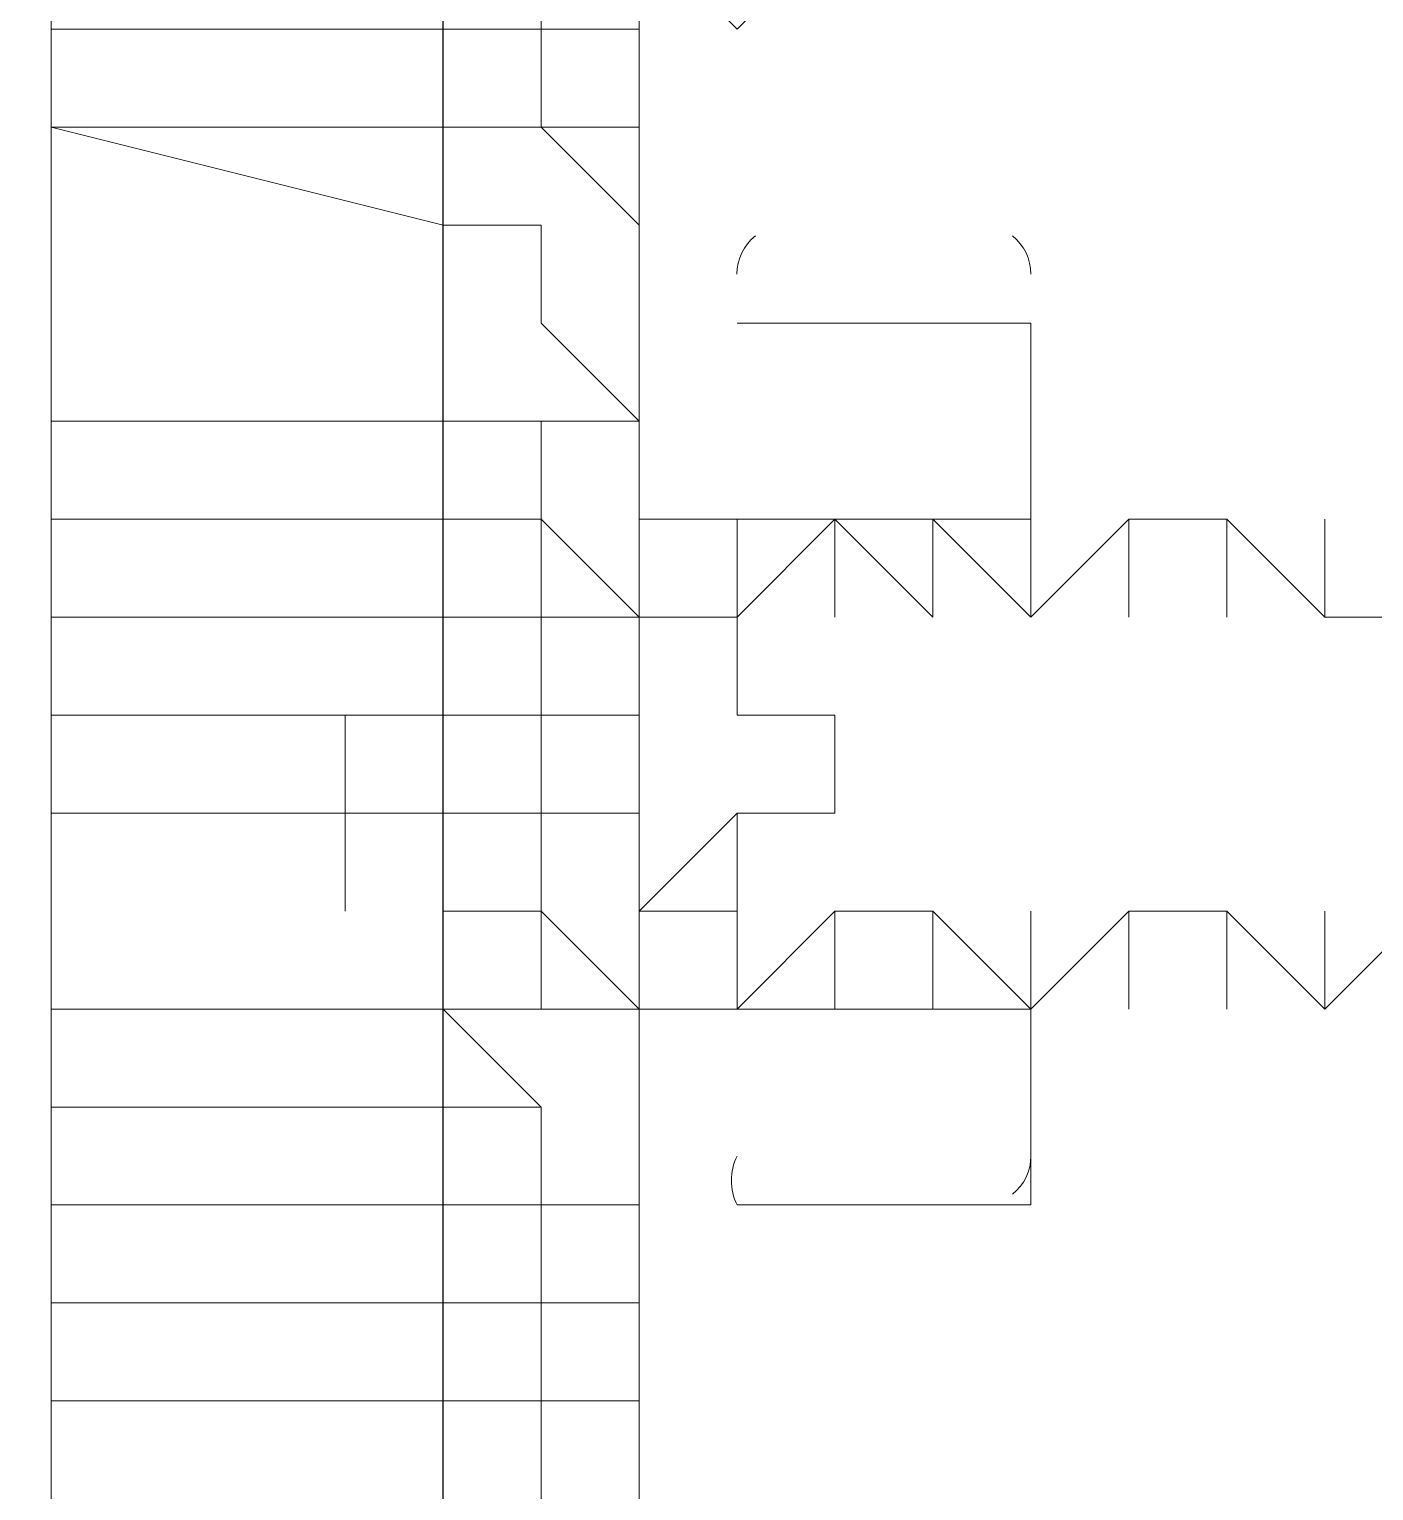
# Model space of a CAD drawing. Header units: millimetres. Extents: x 42 to 552, y 43 to 535.
# Drawn here: x 474.88103 to 474.89859, y 495.7804 to 495.79949 of the extents above; entities that cross this region are included whole.
import ezdxf

# ---------------------------------------------------------------- set-up
doc = ezdxf.new("R2010")
doc.units = ezdxf.units.MM
doc.header["$LTSCALE"] = 0.75
doc.header["$MEASUREMENT"] = 0
doc.layers.add('PDF_0', color=7, linetype='Continuous')
doc.layers.add('PDF_POSTE', color=7, linetype='Continuous')

msp = doc.modelspace()

# ---------------------------------------------------------------- linework, layer by layer
at = {"layer": 'PDF_0', "lineweight": 18}
for points in [[(474.8864321302417, 496.2409830144371), (474.8864321302417, 495.7918111242337), (474.8877118222363, 495.7918111242337), (474.8877118222363, 495.7930908162285), (474.8889915142313, 495.7918111242337), (474.8889915142313, 495.7930908162285), (474.8889915142313, 495.7918111242337), (474.8902712062263, 495.7918111242337), (474.8902712062263, 495.7930908162285), (474.8902712062263, 495.7918111242337), (474.8915508982209, 495.7930908162285), (474.8915508982209, 495.7918111242337), (474.8915508982209, 495.7930908162285), (474.8928305902159, 495.7918111242337), (474.8928305902159, 495.7930908162285), (474.8941102822109, 495.7918111242337), (474.8941102822109, 495.7930908162285), (474.8941102822109, 495.7918111242337), (474.8953899742055, 495.7930908162285), (474.8953899742055, 495.7918111242337), (474.8953899742055, 495.7930908162285), (474.8966696662005, 495.7930908162285), (474.8966696662005, 495.7918111242337), (474.8966696662005, 495.7930908162285), (474.8979493581955, 495.7918111242337), (474.8979493581955, 495.7930908162285), (474.8979493581955, 495.7918111242337), (474.8992290501906, 495.7918111242337)], [(474.8813133622621, 495.7982095842082), (474.8864321302417, 495.7982095842082), (474.8813133622621, 495.7982095842082), (474.8813133622621, 495.7943705082236), (474.8864321302417, 495.7943705082236)], [(474.8889915142313, 495.7918111242337), (474.8889915142313, 495.7930908162285), (474.8941102822109, 495.7930908162285), (474.8941102822109, 495.7956502002183), (474.8902712062263, 495.7956502002183)], [(474.8889915142313, 495.7930908162285), (474.8889915142313, 495.7956502002183)], [(474.8889915142313, 495.7930908162285), (474.8889915142313, 495.7930908162285)], [(474.8889915142313, 495.7930908162285), (474.8889915142313, 495.7930908162285)], [(474.8915508982209, 495.7930908162285), (474.8915508982209, 495.7930908162285)], [(474.8915508982209, 495.7930908162285), (474.8915508982209, 495.7930908162285)], [(474.8928305902159, 495.7930908162285), (474.8928305902159, 495.7930908162285)], [(474.8941102822109, 495.7930908162285), (474.8941102822109, 495.7930908162285)], [(474.8941102822109, 495.7930908162285), (474.8941102822109, 495.7930908162285)], [(474.8953899742055, 495.7930908162285), (474.8953899742055, 495.7930908162285)], [(474.8966696662005, 495.7930908162285), (474.8966696662005, 495.7930908162285)], [(474.8966696662005, 495.7930908162285), (474.8966696662005, 495.7930908162285)], [(474.8979493581955, 495.7930908162285), (474.8979493581955, 495.7930908162285)], [(474.8877118222363, 495.7918111242337), (474.8877118222363, 495.7918111242337)], [(474.8915508982209, 495.7918111242337), (474.8915508982209, 495.7918111242337)], [(474.8928305902159, 495.7918111242337), (474.8928305902159, 495.7918111242337)], [(474.8941102822109, 495.7918111242337), (474.8941102822109, 495.7918111242337)], [(474.8941102822109, 495.7918111242337), (474.8941102822109, 495.7918111242337)], [(474.8953899742055, 495.7918111242337), (474.8953899742055, 495.7918111242337)], [(474.8966696662005, 495.7918111242337), (474.8966696662005, 495.7918111242337)], [(474.8979493581955, 495.7918111242337), (474.8979493581955, 495.7918111242337)], [(474.8979493581955, 495.7918111242337), (474.8979493581955, 495.7918111242337)], [(474.8864321302417, 495.7905314322389), (474.8813133622621, 495.7905314322389), (474.8813133622621, 495.7866923562541), (474.8864321302417, 495.7866923562541)], [(474.8851524382467, 495.7879720482491), (474.8851524382467, 495.7905314322389)], [(474.8864321302417, 495.7905314322389), (474.8864321302417, 495.7905314322389)], [(474.8813133622621, 495.7892517402439), (474.8864321302417, 495.7892517402439)], [(474.8889915142313, 495.7841329722645), (474.8889915142313, 495.7866923562541), (474.8889915142313, 495.7879720482491), (474.8902712062263, 495.7892517402439), (474.8902712062263, 495.7879720482491), (474.8902712062263, 495.7866923562541)], [(474.8992290501906, 495.7879720482491), (474.8979493581955, 495.7866923562541), (474.8979493581955, 495.7879720482491), (474.8979493581955, 495.7866923562541), (474.8966696662005, 495.7879720482491), (474.8966696662005, 495.7866923562541), (474.8966696662005, 495.7879720482491), (474.8953899742055, 495.7879720482491), (474.8953899742055, 495.7866923562541), (474.8953899742055, 495.7879720482491), (474.8941102822109, 495.7866923562541), (474.8941102822109, 495.7879720482491), (474.8941102822109, 495.7866923562541), (474.8928305902159, 495.7879720482491), (474.8928305902159, 495.7866923562541), (474.8928305902159, 495.7879720482491), (474.8915508982209, 495.7879720482491), (474.8915508982209, 495.7866923562541), (474.8915508982209, 495.7879720482491), (474.8902712062263, 495.7866923562541), (474.8902712062263, 495.7879720482491), (474.8902712062263, 495.7866923562541), (474.8889915142313, 495.7866923562541), (474.8889915142313, 495.7879720482491), (474.8889915142313, 495.7866923562541), (474.8877118222363, 495.7879720482491), (474.8877118222363, 495.7866923562541), (474.8877118222363, 495.7879720482491), (474.8864321302417, 495.7879720482491), (474.8864321302417, 495.7508609803975)], [(474.8877118222363, 495.7879720482491), (474.8877118222363, 495.7879720482491)], [(474.8877118222363, 495.7879720482491), (474.8877118222363, 495.7879720482491)], [(474.8889915142313, 495.7879720482491), (474.8889915142313, 495.7879720482491)], [(474.8941102822109, 495.7879720482491), (474.8941102822109, 495.7866923562541), (474.8889915142313, 495.7866923562541)], [(474.8889915142313, 495.7879720482491), (474.8889915142313, 495.7879720482491)], [(474.8889915142313, 495.7879720482491), (474.8889915142313, 495.7879720482491)], [(474.8902712062263, 495.7879720482491), (474.8902712062263, 495.7879720482491)], [(474.8928305902159, 495.7879720482491), (474.8915508982209, 495.7879720482491)], [(474.8915508982209, 495.7879720482491), (474.8915508982209, 495.7879720482491)], [(474.8928305902159, 495.7879720482491), (474.8928305902159, 495.7879720482491)], [(474.8941102822109, 495.7879720482491), (474.8941102822109, 495.7879720482491)], [(474.8953899742055, 495.7879720482491), (474.8953899742055, 495.7879720482491)], [(474.8966696662005, 495.7879720482491), (474.8966696662005, 495.7879720482491)], [(474.8966696662005, 495.7879720482491), (474.8966696662005, 495.7879720482491)], [(474.8979493581955, 495.7879720482491), (474.8979493581955, 495.7879720482491)], [(474.8877118222363, 495.7866923562541), (474.8877118222363, 495.7866923562541)], [(474.8877118222363, 495.7866923562541), (474.8877118222363, 495.7866923562541)], [(474.8889915142313, 495.7866923562541), (474.8889915142313, 495.7866923562541)], [(474.8889915142313, 495.7866923562541), (474.8889915142313, 495.7866923562541)], [(474.8889915142313, 495.7866923562541), (474.8889915142313, 495.7866923562541)], [(474.8889915142313, 495.7866923562541), (474.8889915142313, 495.7866923562541)], [(474.8902712062263, 495.7866923562541), (474.8902712062263, 495.7866923562541)], [(474.8915508982209, 495.7866923562541), (474.8915508982209, 495.7866923562541)], [(474.8928305902159, 495.7866923562541), (474.8928305902159, 495.7866923562541)], [(474.8941102822109, 495.7866923562541), (474.8941102822109, 495.7866923562541)], [(474.8941102822109, 495.7866923562541), (474.8941102822109, 495.7866923562541)], [(474.8941102822109, 495.7866923562541), (474.8941102822109, 495.7866923562541)], [(474.8953899742055, 495.7866923562541), (474.8953899742055, 495.7866923562541)], [(474.8966696662005, 495.7866923562541), (474.8966696662005, 495.7866923562541)], [(474.8979493581955, 495.7866923562541), (474.8979493581955, 495.7866923562541)], [(474.8979493581955, 495.7866923562541), (474.8979493581955, 495.7866923562541)], [(474.8902712062263, 495.7841329722645), (474.8902712062263, 495.7841329722645)], [(474.8941102822109, 495.7841329722645), (474.8941102822109, 495.7841329722645)], [(474.8864321302417, 495.7828532802695), (474.8813133622621, 495.7828532802695), (474.8813133622621, 495.7790142042849), (474.8864321302417, 495.7777345122901)], [(474.8813133622621, 495.7815735882747), (474.8864321302417, 495.7815735882747)]]:
    msp.add_lwpolyline(points, dxfattribs=at)
at = {"layer": 'PDF_0', "lineweight": 0}
for points in [[(474.8889915142313, 495.9453741636195), (474.8889915142313, 495.7534203643874), (474.8864321302417, 495.7534203643874), (474.880033670267, 495.7534203643874), (474.880033670267, 495.7559797483772), (474.880033670267, 495.7598188243618)], [(474.8864321302417, 495.9453741636195), (474.8864321302417, 495.7521406723923), (474.8864321302417, 495.7495812884027), (474.8864321302417, 495.7508609803975), (474.8864321302417, 495.7495812884027), (474.8864321302417, 495.7508609803975), (474.8864321302417, 495.7521406723923)], [(474.8813133622621, 495.8135658881466), (474.8864321302417, 495.8135658881466), (474.8877118222363, 495.8122861961518), (474.8877118222363, 495.811006504157), (474.8889915142313, 495.811006504157), (474.8889915142313, 495.809726812162), (474.8813133622621, 495.809726812162), (474.8813133622621, 495.8084471201672), (474.8813133622621, 495.8058877361774), (474.8864321302417, 495.8046080441826), (474.8877118222363, 495.8046080441826), (474.8877118222363, 495.8033283521876), (474.8889915142313, 495.8033283521876), (474.8889915142313, 495.8020486601928), (474.8889915142313, 495.799489276203)], [(474.8813133622621, 495.7943705082236), (474.8813133622621, 495.7918111242337), (474.8889915142313, 495.7918111242337), (474.8889915142313, 495.7943705082236), (474.8889915142313, 495.7956502002183), (474.8889915142313, 495.7969298922134), (474.8877118222363, 495.7982095842082), (474.8877118222363, 495.800768968198), (474.8877118222363, 495.8020486601928), (474.8864321302417, 495.8020486601928), (474.8889915142313, 495.8020486601928), (474.8889915142313, 495.8033283521876), (474.8889915142313, 495.8046080441826), (474.8877118222363, 495.8058877361774)], [(474.8889915142313, 495.8020486601928), (474.8813133622621, 495.8020486601928), (474.8864321302417, 495.8020486601928), (474.8864321302417, 495.7969298922134), (474.8877118222363, 495.7969298922134), (474.8877118222363, 495.7956502002183), (474.8889915142313, 495.7943705082236), (474.8813133622621, 495.7943705082236), (474.8864321302417, 495.7943705082236), (474.8877118222363, 495.7943705082236), (474.8877118222363, 495.7930908162285), (474.8813133622621, 495.7930908162285)], [(474.8813133622621, 495.8020486601928), (474.8813133622621, 495.799489276203), (474.8813133622621, 495.7982095842082), (474.8864321302417, 495.7969298922134)], [(474.8877118222363, 495.7982095842082), (474.8864321302417, 495.7982095842082), (474.8889915142313, 495.7982095842082), (474.8889915142313, 495.799489276203), (474.8813133622621, 495.799489276203)], [(474.8813133622621, 495.7943705082236), (474.8813133622621, 495.7943705082236)], [(474.8813133622621, 495.7892517402439), (474.8864321302417, 495.7892517402439), (474.8864321302417, 495.7943705082236), (474.8889915142313, 495.7943705082236)], [(474.8877118222363, 495.7892517402439), (474.8877118222363, 495.7930908162285)], [(474.8813133622621, 495.7918111242337), (474.8813133622621, 495.7905314322389)], [(474.8889915142313, 495.7918111242337), (474.8889915142313, 495.7905314322389), (474.8864321302417, 495.7905314322389)], [(474.8877118222363, 495.776454820295), (474.8877118222363, 495.7777345122901), (474.8864321302417, 495.7790142042849), (474.8813133622621, 495.7790142042849), (474.8813133622621, 495.7777345122901), (474.8813133622621, 495.776454820295), (474.8889915142313, 495.776454820295), (474.8889915142313, 495.7777345122901), (474.8889915142313, 495.7790142042849), (474.8889915142313, 495.7802938962799), (474.8889915142313, 495.7815735882747), (474.8877118222363, 495.7815735882747), (474.8877118222363, 495.7854126642593), (474.8864321302417, 495.7866923562541), (474.8864321302417, 495.7815735882747), (474.8877118222363, 495.7815735882747)], [(474.8813133622621, 495.7866923562541), (474.8889915142313, 495.7866923562541), (474.8864321302417, 495.7866923562541), (474.8813133622621, 495.7866923562541), (474.8813133622621, 495.7841329722645), (474.8813133622621, 495.7828532802695)], [(474.8813133622621, 495.7866923562541), (474.8813133622621, 495.7866923562541)], [(474.8889915142313, 495.7866923562541), (474.8889915142313, 495.7841329722645)], [(474.8813133622621, 495.7854126642593), (474.8877118222363, 495.7854126642593)], [(474.8813133622621, 495.7841329722645), (474.8889915142313, 495.7841329722645), (474.8889915142313, 495.7828532802695), (474.8864321302417, 495.7828532802695)], [(474.8864321302417, 495.7815735882747), (474.8813133622621, 495.7815735882747), (474.8864321302417, 495.7815735882747), (474.8877118222363, 495.7815735882747), (474.8877118222363, 495.7802938962799), (474.8889915142313, 495.7790142042849), (474.8889915142313, 495.7777345122901), (474.8813133622621, 495.7777345122901)]]:
    msp.add_lwpolyline(points, dxfattribs=at)
at = {"layer": 'PDF_0', "lineweight": 18}
for points in [[(474.8902712062263, 495.799489276203), (474.8877118222363, 495.8020486601928), (474.8902712062263, 495.8046080441826), (474.8928305902159, 495.8020486601928)], [(474.8902712062263, 495.7879720482491), (474.8902712062263, 495.7892517402439), (474.8915508982209, 495.7892517402439), (474.8915508982209, 495.7905314322389), (474.8902712062263, 495.7905314322389), (474.8902712062263, 495.7918111242337), (474.8889915142313, 495.7918111242337), (474.8889915142313, 495.7905314322389), (474.8889915142313, 495.7892517402439), (474.8889915142313, 495.7879720482491)], [(474.8941102822109, 495.7841329722645), (474.8902712062263, 495.7841329722645)]]:
    msp.add_lwpolyline(points, close=True, dxfattribs=at)
at = {"layer": 'PDF_0', "color": 8, "lineweight": 18, "true_color": 0x808080}
for points in [[(474.8889915142313, 495.7930908162285), (474.8889915142313, 495.7918111242337)], [(474.8941102822109, 495.7930908162285), (474.8941102822109, 495.7930908162285)], [(474.8889915142313, 495.7879720482491), (474.8889915142313, 495.7879720482491)], [(474.8889915142313, 495.7866923562541), (474.8889915142313, 495.7866923562541)], [(474.8941102822109, 495.7866923562541), (474.8941102822109, 495.7866923562541)]]:
    msp.add_lwpolyline(points, dxfattribs=at)
at = {"layer": 'PDF_0', "lineweight": 0}
msp.add_lwpolyline([(474.8877118222363, 495.7892517402439), (474.8864321302417, 495.7892517402439), (474.8877118222363, 495.7892517402439), (474.8877118222363, 495.7879720482491), (474.8889915142313, 495.7866923562541), (474.8889915142313, 495.7879720482491), (474.8889915142313, 495.7892517402439)], close=True, dxfattribs=at)
at = {"layer": 'PDF_0', "lineweight": 18}
msp.add_lwpolyline([(474.8902712062263, 495.7847728182618, 0.2293247090216664), (474.8902712062263, 495.7841329722645), (474.8941102822109, 495.7841329722645), (474.8941102822109, 495.7866923562541)], format="xyb", dxfattribs=at)
for centre, radius, start, end in [((474.8909102267826, 495.7962897970546), 0.0006395328872835635, 128.5952792895054, 179.9318185394822), ((474.8934726436701, 495.7962901981356), 0.0006376385587602482, 359.9863490663757, 51.48655243979552), ((474.8934712616565, 495.7847730674176), 0.0006395328814933926, 308.5952794505181, 359.9318190452121)]:
    msp.add_arc(centre, radius, start, end, dxfattribs=at)
at = {"layer": 'PDF_POSTE', "lineweight": 25}
msp.add_lwpolyline([(474.8864321470564, 495.5115585973537), (474.8864321470564, 497.8700309533536), (474.8864321470564, 498.2884902373538)], dxfattribs=at)

doc.saveas('drawing.dxf')
